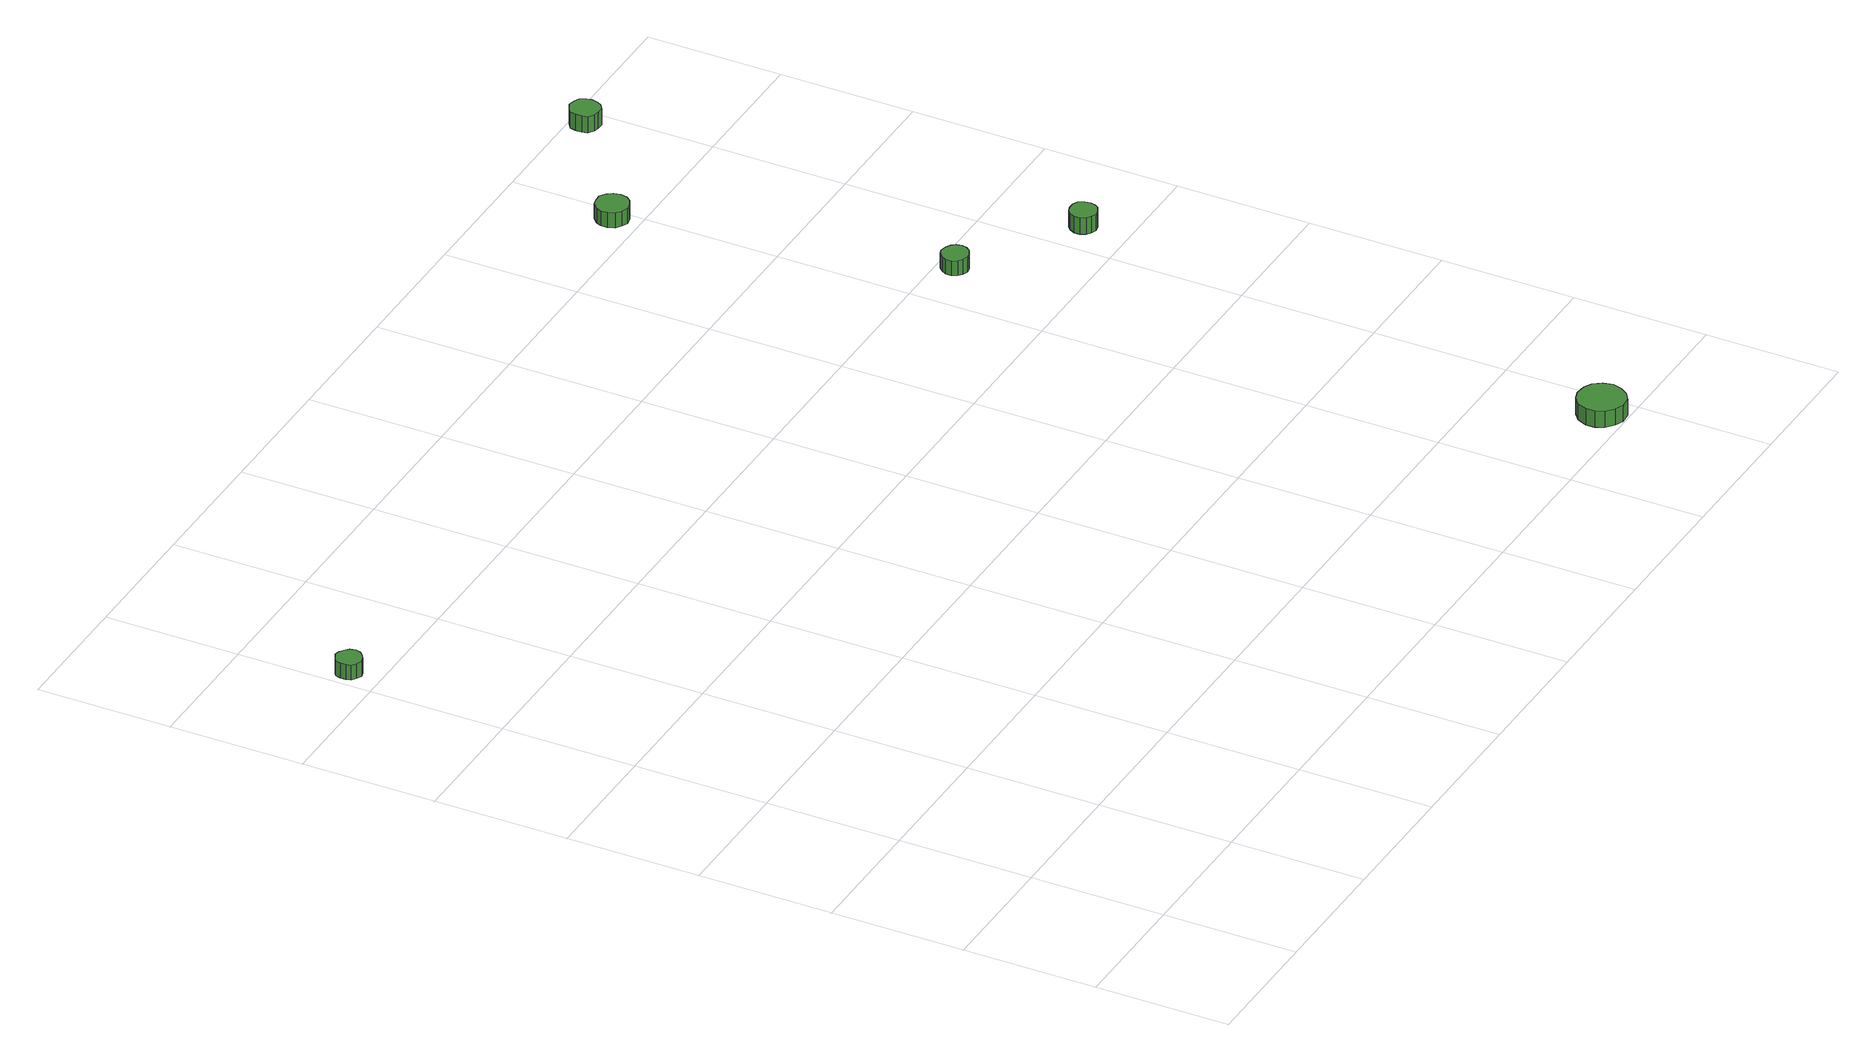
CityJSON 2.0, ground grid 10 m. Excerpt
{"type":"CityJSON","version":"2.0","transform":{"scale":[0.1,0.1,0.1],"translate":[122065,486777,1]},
"CityObjects":{
"tree1":{"type":"SolitaryVegetationObject","attributes":{"function":"something"},"geometry":[{"type":"MultiSurface","lod":"1","boundaries":[[[0,1,2,3,4,5,6,7,8,9,10,11,12,13,14]],[[15,16,17,18,19,20,21,22,23,24,25,26,27,28,29]],[[0,29,28,1]],[[1,28,27,2]],[[2,27,26,3]],[[3,26,25,4]],[[4,25,24,5]],[[5,24,23,6]],[[6,23,22,7]],[[7,22,21,8]],[[8,21,20,9]],[[9,20,19,10]],[[10,19,18,11]],[[11,18,17,12]],[[12,17,16,13]],[[13,16,15,14]],[[14,15,29,0]]]}]},
"tree2":{"type":"SolitaryVegetationObject","attributes":{"function":"something"},"geometry":[{"type":"MultiSurface","lod":"1","boundaries":[[[30,31,32,33,34,35,36,37,38,39,40,41,42,43,44]],[[45,46,47,48,49,50,51,52,53,54,55,56,57,58,59]],[[30,59,58,31]],[[31,58,57,32]],[[32,57,56,33]],[[33,56,55,34]],[[34,55,54,35]],[[35,54,53,36]],[[36,53,52,37]],[[37,52,51,38]],[[38,51,50,39]],[[39,50,49,40]],[[40,49,48,41]],[[41,48,47,42]],[[42,47,46,43]],[[43,46,45,44]],[[44,45,59,30]]]}]},
"tree3":{"type":"SolitaryVegetationObject","attributes":{"function":"something"},"geometry":[{"type":"MultiSurface","lod":"1","boundaries":[[[60,61,62,63,64,65,66,67,68,69,70,71,72,73,74]],[[75,76,77,78,79,80,81,82,83,84,85,86,87,88,89]],[[60,89,88,61]],[[61,88,87,62]],[[62,87,86,63]],[[63,86,85,64]],[[64,85,84,65]],[[65,84,83,66]],[[66,83,82,67]],[[67,82,81,68]],[[68,81,80,69]],[[69,80,79,70]],[[70,79,78,71]],[[71,78,77,72]],[[72,77,76,73]],[[73,76,75,74]],[[74,75,89,60]]]}]},
"tree4":{"type":"SolitaryVegetationObject","attributes":{"function":"something"},"geometry":[{"type":"MultiSurface","lod":"1","boundaries":[[[90,91,92,93,94,95,96,97,98,99,100,101,102,103,104]],[[105,106,107,108,109,110,111,112,113,114,115,116,117,118,119]],[[90,119,118,91]],[[91,118,117,92]],[[92,117,116,93]],[[93,116,115,94]],[[94,115,114,95]],[[95,114,113,96]],[[96,113,112,97]],[[97,112,111,98]],[[98,111,110,99]],[[99,110,109,100]],[[100,109,108,101]],[[101,108,107,102]],[[102,107,106,103]],[[103,106,105,104]],[[104,105,119,90]]]}]},
"tree5":{"type":"SolitaryVegetationObject","attributes":{"function":"something"},"geometry":[{"type":"MultiSurface","lod":"1","boundaries":[[[120,121,122,123,124,125,126,127,128,129,130,131,132,133,134]],[[135,136,137,138,139,140,141,142,143,144,145,146,147,148,149]],[[120,149,148,121]],[[121,148,147,122]],[[122,147,146,123]],[[123,146,145,124]],[[124,145,144,125]],[[125,144,143,126]],[[126,143,142,127]],[[127,142,141,128]],[[128,141,140,129]],[[129,140,139,130]],[[130,139,138,131]],[[131,138,137,132]],[[132,137,136,133]],[[133,136,135,134]],[[134,135,149,120]]]}]},
"tree6":{"type":"SolitaryVegetationObject","attributes":{"function":"something"},"geometry":[{"type":"MultiSurface","lod":"1","boundaries":[[[150,151,152,153,154,155,156,157,158,159,160,161,162,163,164]],[[165,166,167,168,169,170,171,172,173,174,175,176,177,178,179]],[[150,179,178,151]],[[151,178,177,152]],[[152,177,176,153]],[[153,176,175,154]],[[154,175,174,155]],[[155,174,173,156]],[[156,173,172,157]],[[157,172,171,158]],[[158,171,170,159]],[[159,170,169,160]],[[160,169,168,161]],[[161,168,167,162]],[[162,167,166,163]],[[163,166,165,164]],[[164,165,179,150]]]}]}
},
"vertices":[
[24,623,13],[23,627,13],[20,630,13],[17,632,13],[13,633,13],[9,631,13],[6,629,13],[5,625,13],[5,621,13],[6,617,13],[9,615,13],[13,613,13],[17,614,13],[20,616,13],[23,619,13],[23,619,1],[20,616,1],[17,614,1],[13,613,1],[9,615,1],[6,617,1],[5,621,1],[5,625,1],[6,629,1],[9,631,1],[13,633,1],[17,632,1],[20,630,1],[23,627,1],[24,623,1],
[700,19,13],[698,26,13],[694,32,13],[688,35,13],[680,36,13],[674,34,13],[668,29,13],[665,22,13],[665,15,13],[668,9,13],[674,4,13],[680,1,13],[688,2,13],[694,6,13],[698,12,13],[698,12,0],[694,6,0],[688,2,0],[680,1,0],[674,4,0],[668,9,0],[665,15,0],[665,22,0],[668,29,0],[674,34,0],[680,36,0],[688,35,0],[694,32,0],[698,26,0],[700,19,0],
[645,483,18],[644,487,18],[642,490,18],[638,492,18],[634,493,18],[630,492,18],[627,489,18],[625,485,18],[625,481,18],[627,477,18],[630,475,18],[634,473,18],[638,474,18],[642,476,18],[644,479,18],[644,479,6],[642,476,6],[638,474,6],[634,473,6],[630,475,6],[627,477,6],[625,481,6],[625,485,6],[627,489,6],[630,492,6],[634,493,6],[638,492,6],[642,490,6],[644,487,6],[645,483,6],
[600,718,15],[599,723,15],[596,727,15],[592,730,15],[587,730,15],[582,729,15],[578,725,15],[576,721,15],[576,716,15],[578,711,15],[582,708,15],[587,706,15],[592,707,15],[596,709,15],[599,713,15],[599,713,3],[596,709,3],[592,707,3],[587,706,3],[582,708,3],[578,711,3],[576,716,3],[576,721,3],[578,725,3],[582,729,3],[587,730,3],[592,730,3],[596,727,3],[599,723,3],[600,718,3],
[731,430,18],[730,434,18],[728,438,18],[724,440,18],[720,440,18],[716,439,18],[713,436,18],[711,432,18],[711,428,18],[713,424,18],[716,422,18],[720,420,18],[724,421,18],[728,423,18],[730,426,18],[730,426,5],[728,423,5],[724,421,5],[720,420,5],[716,422,5],[713,424,5],[711,428,5],[711,432,5],[713,436,5],[716,439,5],[720,440,5],[724,440,5],[728,438,5],[730,434,5],[731,430,5],
[696,789,14],[695,793,14],[693,797,14],[689,799,14],[684,800,14],[680,798,14],[676,795,14],[675,791,14],[675,786,14],[676,782,14],[680,779,14],[684,778,14],[689,778,14],[693,781,14],[695,784,14],[695,784,1],[693,781,1],[689,778,1],[684,778,1],[680,779,1],[676,782,1],[675,786,1],[675,791,1],[676,795,1],[680,798,1],[684,800,1],[689,799,1],[693,797,1],[695,793,1],[696,789,1]
]}
